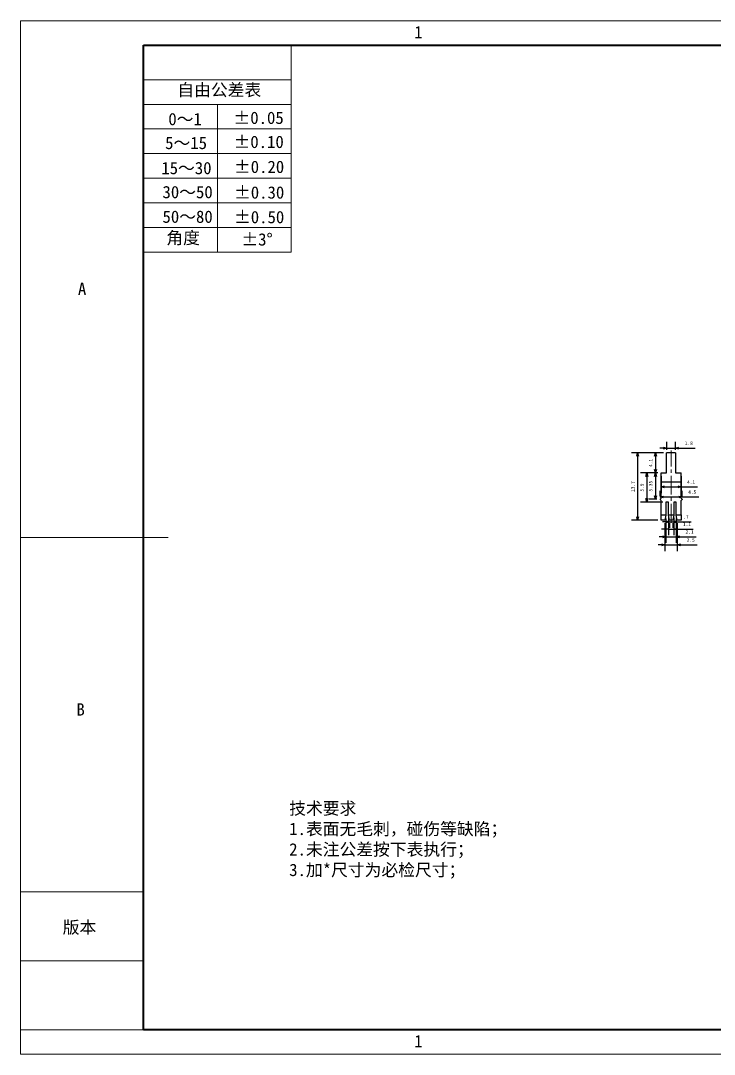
# Model space of a CAD drawing. Header units: millimetres. Extents: x 2417 to 2714, y 1338 to 1554.
# Drawn here: x 2416.9 to 2557.8, y 1343.7 to 1553.7 of the extents above; entities that cross this region are included whole.
import ezdxf

# ---------------------------------------------------------------- set-up
doc = ezdxf.new("R2010")
doc.units = ezdxf.units.MM
doc.linetypes.add('CENTER2', pattern=[28.575, 19.05, -3.175, 3.175, -3.175])
doc.layers.add('3中心线层', color=1, linetype='CENTER2')
doc.layers.add('图框层', color=7, linetype='Continuous')
doc.layers.add('尺寸线', color=3, linetype='Continuous', lineweight=9)
doc.layers.add('标注线', color=7, linetype='Continuous', lineweight=15)
doc.styles.get("Standard").update_dxf_attribs({"font": 'simfang.ttf'})
doc.dimstyles.new('ISO-25', dxfattribs={"dimtxt": 2.5, "dimasz": 2.5, "dimexe": 1.25, "dimexo": 0.625, "dimtad": 1, "dimtoh": 1, "dimdec": 4, "dimzin": 12, "dimdsep": 46, "dimtxsty": 'Standard', "dimblk": 'OPEN30', "dimcen": 2.5, "dimadec": 0, "dimazin": 1, "dimtfac": 1, "dimtdec": 4, "dimtmove": 0, "dimatfit": 3, "dimldrblk": 'OPEN30', "dimfxl": 0, "dimarcsym": 0})

# ---------------------------------------------------------------- blocks, each defined once
blk = doc.blocks.new('_Open30')
at = {"color": 0, "linetype": 'ByBlock', "lineweight": -2}
for p, q in [((-1, 0.27), (0, 0)), ((0, 0), (-1, -0.27)), ((0, 0), (-1, 0))]:
    blk.add_line(p, q, dxfattribs=at)
blk = doc.blocks.new('*D42')
at = {"layer": 'Defpoints', "color": 0}
for p in [(2548.16, 1465.86), (2549.96, 1466.82), (2549.96, 1465.86)]:
    blk.add_point(p, dxfattribs=at)
at = {"layer": '尺寸线', "color": 0, "lineweight": -2}
for p, q in [((2548.16, 1466.49), (2548.16, 1468.07)), ((2549.96, 1466.49), (2549.96, 1468.07)), ((2547.46, 1466.82), (2546.76, 1466.82)), ((2548.16, 1466.82), (2549.96, 1466.82)), ((2550.66, 1466.82), (2553.97, 1466.82))]:
    blk.add_line(p, q, dxfattribs=at)
at = {"layer": '尺寸线', "color": 0, "lineweight": -2, "xscale": 0.7, "yscale": 0.7, "zscale": 0.7}
blk.add_blockref('_Open30', (2548.16, 1466.82), dxfattribs=at)
at = {"layer": '尺寸线', "color": 0, "lineweight": -2, "xscale": 0.7, "yscale": 0.7, "zscale": 0.7, "rotation": 180}
blk.add_blockref('_Open30', (2549.96, 1466.82), dxfattribs=at)
at = {"layer": '尺寸线', "color": 0, "lineweight": 15, "insert": (2552.66, 1467.8), "char_height": 2.5, "attachment_point": 5}
blk.add_mtext('{\\H0.28x;1.8}', dxfattribs=at)
blk = doc.blocks.new('*D43')
at = {"layer": 'Defpoints', "color": 0}
for p in [(2547.01, 1461.76), (2551.11, 1461.76), (2551.11, 1458.93)]:
    blk.add_point(p, dxfattribs=at)
at = {"layer": '尺寸线', "color": 0, "lineweight": -2}
for p, q in [((2547.01, 1461.14), (2547.01, 1457.68)), ((2551.11, 1461.14), (2551.11, 1457.68)), ((2547.71, 1458.93), (2550.41, 1458.93)), ((2551.11, 1458.93), (2554.45, 1458.93))]:
    blk.add_line(p, q, dxfattribs=at)
at = {"layer": '尺寸线', "color": 0, "lineweight": -2, "xscale": 0.7, "yscale": 0.7, "zscale": 0.7, "rotation": 180}
blk.add_blockref('_Open30', (2547.01, 1458.93), dxfattribs=at)
at = {"layer": '尺寸线', "color": 0, "lineweight": -2, "xscale": 0.7, "yscale": 0.7, "zscale": 0.7}
blk.add_blockref('_Open30', (2551.11, 1458.93), dxfattribs=at)
at = {"layer": '尺寸线', "color": 0, "lineweight": 15, "insert": (2553.13, 1459.91), "char_height": 2.5, "attachment_point": 5}
blk.add_mtext('{\\H0.28x;4.1}', dxfattribs=at)
blk = doc.blocks.new('*D44')
at = {"layer": 'Defpoints', "color": 0}
for p in [(2546.81, 1456.41), (2551.31, 1456.89), (2551.31, 1456.41)]:
    blk.add_point(p, dxfattribs=at)
at = {"layer": '尺寸线', "color": 0, "lineweight": -2}
for p, q in [((2546.81, 1457.04), (2546.81, 1458.14)), ((2551.31, 1457.04), (2551.31, 1458.14)), ((2547.51, 1456.89), (2550.61, 1456.89)), ((2551.31, 1456.89), (2554.69, 1456.89))]:
    blk.add_line(p, q, dxfattribs=at)
at = {"layer": '尺寸线', "color": 0, "lineweight": -2, "xscale": 0.7, "yscale": 0.7, "zscale": 0.7, "rotation": 180}
blk.add_blockref('_Open30', (2546.81, 1456.89), dxfattribs=at)
at = {"layer": '尺寸线', "color": 0, "lineweight": -2, "xscale": 0.7, "yscale": 0.7, "zscale": 0.7}
blk.add_blockref('_Open30', (2551.31, 1456.89), dxfattribs=at)
at = {"layer": '尺寸线', "color": 0, "lineweight": 15, "insert": (2553.35, 1457.87), "char_height": 2.5, "attachment_point": 5}
blk.add_mtext('{\\H0.28x;4.5}', dxfattribs=at)
blk = doc.blocks.new('*D45')
at = {"layer": 'Defpoints', "color": 0}
for p in [(2548.71, 1452.16), (2549.41, 1452.16), (2549.41, 1451.85)]:
    blk.add_point(p, dxfattribs=at)
at = {"layer": '尺寸线', "color": 0, "lineweight": -2}
for p, q in [((2548.01, 1451.85), (2547.31, 1451.85)), ((2548.71, 1451.85), (2549.41, 1451.85)), ((2548.71, 1451.54), (2548.71, 1450.6)), ((2549.41, 1451.54), (2549.41, 1450.6)), ((2550.11, 1451.85), (2553.14, 1451.85))]:
    blk.add_line(p, q, dxfattribs=at)
at = {"layer": '尺寸线', "color": 0, "lineweight": -2, "xscale": 0.7, "yscale": 0.7, "zscale": 0.7}
blk.add_blockref('_Open30', (2548.71, 1451.85), dxfattribs=at)
at = {"layer": '尺寸线', "color": 0, "lineweight": -2, "xscale": 0.7, "yscale": 0.7, "zscale": 0.7, "rotation": 180}
blk.add_blockref('_Open30', (2549.41, 1451.85), dxfattribs=at)
at = {"layer": '尺寸线', "color": 0, "lineweight": 15, "insert": (2552.07, 1452.83), "char_height": 2.5, "attachment_point": 5}
blk.add_mtext('{\\H0.28x;.7}', dxfattribs=at)
blk = doc.blocks.new('*D46')
at = {"layer": 'Defpoints', "color": 0}
for p in [(2548.01, 1453.16), (2550.11, 1453.16), (2550.11, 1448.8)]:
    blk.add_point(p, dxfattribs=at)
at = {"layer": '尺寸线', "color": 0, "lineweight": -2}
for p, q in [((2548.01, 1452.54), (2548.01, 1447.55)), ((2550.11, 1452.54), (2550.11, 1447.55)), ((2547.31, 1448.8), (2546.61, 1448.8)), ((2548.01, 1448.8), (2550.11, 1448.8)), ((2550.81, 1448.8), (2554.14, 1448.8))]:
    blk.add_line(p, q, dxfattribs=at)
at = {"layer": '尺寸线', "color": 0, "lineweight": -2, "xscale": 0.7, "yscale": 0.7, "zscale": 0.7}
blk.add_blockref('_Open30', (2548.01, 1448.8), dxfattribs=at)
at = {"layer": '尺寸线', "color": 0, "lineweight": -2, "xscale": 0.7, "yscale": 0.7, "zscale": 0.7, "rotation": 180}
blk.add_blockref('_Open30', (2550.11, 1448.8), dxfattribs=at)
at = {"layer": '尺寸线', "color": 0, "lineweight": 15, "insert": (2552.82, 1449.78), "char_height": 2.5, "attachment_point": 5}
blk.add_mtext('{\\H0.28x;2.1}', dxfattribs=at)
blk = doc.blocks.new('*D47')
at = {"layer": 'Defpoints', "color": 0}
for p in [(2547.81, 1452.16), (2550.31, 1452.16), (2550.31, 1447.15)]:
    blk.add_point(p, dxfattribs=at)
at = {"layer": '尺寸线', "color": 0, "lineweight": -2}
for p, q in [((2547.81, 1451.54), (2547.81, 1445.9)), ((2550.31, 1451.54), (2550.31, 1445.9)), ((2547.11, 1447.15), (2546.41, 1447.15)), ((2547.81, 1447.15), (2550.31, 1447.15)), ((2551.01, 1447.15), (2554.38, 1447.15))]:
    blk.add_line(p, q, dxfattribs=at)
at = {"layer": '尺寸线', "color": 0, "lineweight": -2, "xscale": 0.7, "yscale": 0.7, "zscale": 0.7}
blk.add_blockref('_Open30', (2547.81, 1447.15), dxfattribs=at)
at = {"layer": '尺寸线', "color": 0, "lineweight": -2, "xscale": 0.7, "yscale": 0.7, "zscale": 0.7, "rotation": 180}
blk.add_blockref('_Open30', (2550.31, 1447.15), dxfattribs=at)
at = {"layer": '尺寸线', "color": 0, "lineweight": 15, "insert": (2553.04, 1448.13), "char_height": 2.5, "attachment_point": 5}
blk.add_mtext('{\\H0.28x;2.5}', dxfattribs=at)
blk = doc.blocks.new('*D48')
at = {"layer": 'Defpoints', "color": 0}
for p in [(2548.51, 1453.26), (2549.61, 1453.26), (2549.61, 1450.37)]:
    blk.add_point(p, dxfattribs=at)
at = {"layer": '尺寸线', "color": 0, "lineweight": -2}
for p, q in [((2548.51, 1452.64), (2548.51, 1449.12)), ((2549.61, 1452.64), (2549.61, 1449.12)), ((2547.81, 1450.37), (2547.11, 1450.37)), ((2548.51, 1450.37), (2549.61, 1450.37)), ((2550.31, 1450.37), (2553.57, 1450.37))]:
    blk.add_line(p, q, dxfattribs=at)
at = {"layer": '尺寸线', "color": 0, "lineweight": -2, "xscale": 0.7, "yscale": 0.7, "zscale": 0.7}
blk.add_blockref('_Open30', (2548.51, 1450.37), dxfattribs=at)
at = {"layer": '尺寸线', "color": 0, "lineweight": -2, "xscale": 0.7, "yscale": 0.7, "zscale": 0.7, "rotation": 180}
blk.add_blockref('_Open30', (2549.61, 1450.37), dxfattribs=at)
at = {"layer": '尺寸线', "color": 0, "lineweight": 15, "insert": (2552.29, 1451.35), "char_height": 2.5, "attachment_point": 5}
blk.add_mtext('{\\H0.28x;1.1}', dxfattribs=at)
blk = doc.blocks.new('*D38')
at = {"layer": 'Defpoints', "color": 0}
for p in [(2548.16, 1465.86), (2545.88, 1461.76), (2547.01, 1461.76)]:
    blk.add_point(p, dxfattribs=at)
at = {"layer": '尺寸线', "color": 0, "lineweight": -2}
for p, q in [((2547.53, 1465.86), (2544.63, 1465.86)), ((2545.88, 1465.16), (2545.88, 1462.46)), ((2546.38, 1461.76), (2544.63, 1461.76))]:
    blk.add_line(p, q, dxfattribs=at)
at = {"layer": '尺寸线', "color": 0, "lineweight": -2, "xscale": 0.7, "yscale": 0.7, "zscale": 0.7}
for p, rotation in [((2545.88, 1465.86), 90), ((2545.88, 1461.76), 270)]:
    blk.add_blockref('_Open30', p, dxfattribs=dict(at, rotation=rotation))
at = {"layer": '尺寸线', "color": 0, "lineweight": 15, "insert": (2544.9, 1463.81), "char_height": 2.5, "attachment_point": 5, "rotation": 90}
blk.add_mtext('{\\H0.28x;4.1}', dxfattribs=at)
blk = doc.blocks.new('*D39')
at = {"layer": 'Defpoints', "color": 0}
for p in [(2547.01, 1461.76), (2545.88, 1456.41), (2546.81, 1456.41)]:
    blk.add_point(p, dxfattribs=at)
at = {"layer": '尺寸线', "color": 0, "lineweight": -2}
for p, q in [((2546.38, 1461.76), (2544.63, 1461.76)), ((2545.88, 1461.06), (2545.88, 1457.11)), ((2546.18, 1456.41), (2544.63, 1456.41))]:
    blk.add_line(p, q, dxfattribs=at)
at = {"layer": '尺寸线', "color": 0, "lineweight": -2, "xscale": 0.7, "yscale": 0.7, "zscale": 0.7}
for p, rotation in [((2545.88, 1461.76), 90), ((2545.88, 1456.41), 270)]:
    blk.add_blockref('_Open30', p, dxfattribs=dict(at, rotation=rotation))
at = {"layer": '尺寸线', "color": 0, "lineweight": 15, "insert": (2544.9, 1459.09), "char_height": 2.5, "attachment_point": 5, "rotation": 90}
blk.add_mtext('{\\H0.28x;5.35}', dxfattribs=at)
blk = doc.blocks.new('*D49')
at = {"layer": 'Defpoints', "color": 0}
for p in [(2547.01, 1461.76), (2544.11, 1455.86), (2548.01, 1455.86)]:
    blk.add_point(p, dxfattribs=at)
at = {"layer": '尺寸线', "color": 0, "lineweight": -2}
for p, q in [((2546.38, 1461.76), (2542.86, 1461.76)), ((2544.11, 1461.06), (2544.11, 1456.56)), ((2547.38, 1455.86), (2542.86, 1455.86))]:
    blk.add_line(p, q, dxfattribs=at)
at = {"layer": '尺寸线', "color": 0, "lineweight": -2, "xscale": 0.7, "yscale": 0.7, "zscale": 0.7}
for p, rotation in [((2544.11, 1461.76), 90), ((2544.11, 1455.86), 270)]:
    blk.add_blockref('_Open30', p, dxfattribs=dict(at, rotation=rotation))
at = {"layer": '尺寸线', "color": 0, "lineweight": 15, "insert": (2543.12, 1458.81), "char_height": 2.5, "attachment_point": 5, "rotation": 90}
blk.add_mtext('{\\H0.28x;5.9}', dxfattribs=at)
blk = doc.blocks.new('*D50')
at = {"layer": 'Defpoints', "color": 0}
for p in [(2548.16, 1465.86), (2542.26, 1452.16), (2547.01, 1452.16)]:
    blk.add_point(p, dxfattribs=at)
at = {"layer": '尺寸线', "color": 0, "lineweight": -2}
for p, q in [((2547.53, 1465.86), (2541.01, 1465.86)), ((2542.26, 1465.16), (2542.26, 1452.86)), ((2546.38, 1452.16), (2541.01, 1452.16))]:
    blk.add_line(p, q, dxfattribs=at)
at = {"layer": '尺寸线', "color": 0, "lineweight": -2, "xscale": 0.7, "yscale": 0.7, "zscale": 0.7}
for p, rotation in [((2542.26, 1465.86), 90), ((2542.26, 1452.16), 270)]:
    blk.add_blockref('_Open30', p, dxfattribs=dict(at, rotation=rotation))
at = {"layer": '尺寸线', "color": 0, "lineweight": 15, "insert": (2541.28, 1459.01), "char_height": 2.5, "attachment_point": 5, "rotation": 90}
blk.add_mtext('{\\H0.28x;13.7}', dxfattribs=at)

msp = doc.modelspace()

# ---------------------------------------------------------------- linework, layer by layer
at = {"lineweight": 13}
for p, q in [((2471.85883, 1541.65436), (2471.85883, 1548.65436)), ((2441.85883, 1541.65436), (2471.85883, 1541.65436)), ((2471.85883, 1541.65436), (2471.85883, 1506.65436)), ((2471.85883, 1536.65436), (2441.85883, 1536.65436)), ((2456.85883, 1536.65436), (2456.85883, 1506.65436)), ((2471.85883, 1531.65436), (2441.85883, 1531.65436)), ((2471.85883, 1526.65436), (2441.85883, 1526.65436)), ((2471.85883, 1521.65436), (2441.85883, 1521.65436)), ((2471.85883, 1516.65436), (2441.85883, 1516.65436)), ((2471.85883, 1511.65436), (2441.85883, 1511.65436)), ((2471.85883, 1506.65436), (2441.85883, 1506.65436))]:
    msp.add_line(p, q, dxfattribs=at)
at = {"color": 7, "linetype": 'Continuous', "lineweight": 25}
for p, q in [((2548.15688, 1461.76309), (2548.15688, 1465.86309)), ((2549.95688, 1465.86309), (2548.15688, 1465.86309)), ((2549.95688, 1465.86309), (2549.95688, 1461.76309)), ((2547.00688, 1461.76309), (2548.15688, 1461.76309)), ((2547.00688, 1459.96309), (2547.00688, 1461.76309)), ((2549.95688, 1461.76309), (2551.10688, 1461.76309)), ((2551.10688, 1459.96309), (2551.10688, 1461.76309)), ((2547.00688, 1459.86309), (2547.00688, 1459.96309)), ((2547.00688, 1459.96309), (2551.10688, 1459.96309)), ((2551.10688, 1459.86309), (2547.00688, 1459.86309)), ((2547.00688, 1456.66309), (2547.00688, 1459.86309)), ((2551.10688, 1459.96309), (2551.10688, 1459.86309)), ((2551.10688, 1456.66309), (2551.10688, 1459.86309)), ((2547.00688, 1456.66309), (2546.80688, 1456.46309)), ((2546.80688, 1456.46309), (2546.80688, 1456.36309)), ((2546.80688, 1456.36309), (2547.00688, 1456.16309)), ((2547.00688, 1453.26309), (2547.00688, 1456.16309)), ((2548.50688, 1455.86309), (2548.00688, 1455.86309)), ((2548.00688, 1455.86309), (2548.00688, 1453.26309)), ((2548.50688, 1453.26309), (2548.50688, 1455.86309)), ((2550.10688, 1455.86309), (2549.60688, 1455.86309)), ((2549.60688, 1455.86309), (2549.60688, 1453.26309)), ((2550.10688, 1453.26309), (2550.10688, 1455.86309)), ((2551.30688, 1456.46309), (2551.10688, 1456.66309)), ((2551.10688, 1456.16309), (2551.30688, 1456.36309)), ((2551.10688, 1453.26309), (2551.10688, 1456.16309)), ((2551.30688, 1456.46309), (2551.30688, 1456.36309)), ((2547.00688, 1453.26309), (2548.00688, 1453.26309)), ((2547.00688, 1452.16309), (2547.00688, 1453.26309)), ((2548.00688, 1453.26309), (2548.00688, 1453.16309)), ((2548.50688, 1453.26309), (2549.60688, 1453.26309)), ((2548.50688, 1453.16309), (2548.50688, 1453.26309)), ((2549.60688, 1453.26309), (2549.60688, 1453.16309)), ((2550.10688, 1453.26309), (2551.10688, 1453.26309)), ((2550.10688, 1453.16309), (2550.10688, 1453.26309)), ((2551.10688, 1453.26309), (2551.10688, 1452.16309)), ((2547.80688, 1452.16309), (2547.00688, 1452.16309)), ((2548.00688, 1453.16309), (2547.80688, 1452.16309)), ((2548.70688, 1452.16309), (2548.50688, 1453.16309)), ((2549.40688, 1452.16309), (2548.70688, 1452.16309)), ((2549.60688, 1453.16309), (2549.40688, 1452.16309)), ((2550.30688, 1452.16309), (2550.10688, 1453.16309)), ((2551.10688, 1452.16309), (2550.30688, 1452.16309))]:
    msp.add_line(p, q, dxfattribs=at)
at = {"layer": '3中心线层', "lineweight": 15, "ltscale": 0.2}
msp.add_line((2549.05688, 1451.66309), (2549.05688, 1466.36309), dxfattribs=at)
at = {"layer": '图框层', "lineweight": 13}
for p, q in [((2416.85883, 1553.65436), (2713.85883, 1553.65436)), ((2416.85883, 1343.65436), (2416.85883, 1553.65436)), ((2416.85883, 1448.65436), (2446.85883, 1448.65436)), ((2441.85883, 1376.65436), (2416.85883, 1376.65436)), ((2441.85883, 1362.65436), (2416.85883, 1362.65436)), ((2441.85883, 1348.65436), (2416.85883, 1348.65436)), ((2713.85883, 1343.65436), (2416.85883, 1343.65436))]:
    msp.add_line(p, q, dxfattribs=at)
at = {"layer": '图框层', "lineweight": 40}
for p, q in [((2441.85883, 1548.65436), (2708.85883, 1548.65436)), ((2441.85883, 1348.65436), (2441.85883, 1548.65436)), ((2708.85883, 1348.65436), (2441.85883, 1348.65436))]:
    msp.add_line(p, q, dxfattribs=at)

# ---------------------------------------------------------------- texts
at = {"lineweight": 13, "char_height": 2.5, "attachment_point": 1}
for s, width, insert in [('自由公差表', 19.208783, (2448.70454, 1540.83595)), ('{\\fFangSong|b0|i0|c0|p49;%%P0.05}', 5.1746162, (2460.12382, 1535.16822)), ('0～1', 8.7463636, (2446.87384, 1534.91014)), ('{\\fFangSong|b0|i0|c0|p49;5\\fFangSong|b0|i0|c134|p49;～\\fFangSong|b0|i0|c0|p49;15}', 8.7463636, (2446.22206, 1530.06572)), ('{\\fFangSong|b0|i0|c0|p49;%%P0.10}', 5.1746162, (2460.13443, 1530.28582)), ('{\\fFangSong|b0|i0|c0|p49;15\\fFangSong|b0|i0|c134|p49;～\\fFangSong|b0|i0|c0|p49;30}', 13.8098547, (2445.44567, 1524.96316)), ('{\\fFangSong|b0|i0|c0|p49;%%P0.20}', 5.1746162, (2460.21639, 1525.21109)), ('{\\fFangSong|b0|i0|c0|p49;30\\fFangSong|b0|i0|c134|p49;～\\fFangSong|b0|i0|c0|p49;50}', 11.7865164, (2445.68234, 1520.08118)), ('{\\fFangSong|b0|i0|c0|p49;%%P0.30}', 5.1746162, (2460.23064, 1520.00103)), ('{\\fFangSong|b0|i0|c0|p49;50\\fFangSong|b0|i0|c134|p49;～\\fFangSong|b0|i0|c0|p49;80}', 11.7865164, (2445.68234, 1515.08118)), ('{\\fFangSong|b0|i0|c0|p49;%%P0.50}', 5.1746162, (2460.23064, 1515.00103)), ('角度', 8.7463636, (2446.46658, 1510.79171)), ('{\\fFangSong|b0|i0|c0|p49;%%P3%%D}', 5.1746162, (2461.72577, 1510.46767))]:
    msp.add_mtext_dynamic_manual_height_columns(s, width=width, gutter_width=12.5, heights=[0], dxfattribs=dict(at, insert=insert))
at = {"layer": '图框层', "lineweight": 15, "char_height": 2.5, "attachment_point": 1}
for s, insert in [('1', (2496.85601, 1552.56632)), ('A', (2428.49586, 1500.41001)), ('B', (2428.1933, 1414.97395)), ('版本', (2425.40422, 1370.70651)), ('{\\fFangSong|b0|i0|c134|p49;1}', (2496.85601, 1347.56632))]:
    msp.add_mtext_dynamic_manual_height_columns(s, width=8.8597847, gutter_width=12.5, heights=[0], dxfattribs=dict(at, insert=insert))
at = {"layer": '标注线', "insert": (2471.43853, 1394.87633), "char_height": 0.8, "width": 64.017479, "attachment_point": 1}
msp.add_mtext('{\\fSimSun|b0|i0|c134|p2;\\H3.125x;技术要求\\P1.表面无毛刺，碰伤等缺陷；\\P2.未注公差按下表执行；\\P3.加*尺寸为必检尺寸；\\P\\Ftxt|c134;\\H0.3x;      }', dxfattribs=at)

# ---------------------------------------------------------------- dimensions: what is measured, and where the dimension line sits
at = {"layer": '尺寸线', "lineweight": 15}
for base, p1, p2, override, picture, middle in [((2549.95688, 1466.81985), (2548.15688, 1465.86309), (2549.95688, 1465.86309), {"dimasz": 0.7, "dimtxsty": 'Standard'}, '*D42', (2552.66188, 1466.81985)), ((2551.10688, 1458.92961), (2547.00688, 1461.76309), (2551.10688, 1461.76309), {"dimasz": 0.7, "dimtxsty": 'Standard'}, '*D43', (2553.12988, 1458.92961)), ((2551.30688, 1456.89016), (2546.80688, 1456.41309), (2551.30688, 1456.41309), {"dimasz": 0.7}, '*D44', (2553.34988, 1456.89016)), ((2549.60688, 1450.36865), (2548.50688, 1453.26309), (2549.60688, 1453.26309), {"dimasz": 0.7, "dimtxsty": 'Standard'}, '*D48', (2552.28988, 1450.36865)), ((2549.40688, 1451.8484), (2548.70688, 1452.16309), (2549.40688, 1452.16309), {"dimasz": 0.7}, '*D45', (2552.07354, 1451.8484)), ((2550.30688, 1447.14781), (2547.80688, 1452.16309), (2550.30688, 1452.16309), {"dimasz": 0.7}, '*D47', (2553.04188, 1447.14781)), ((2550.10688, 1448.79603), (2548.00688, 1453.16309), (2550.10688, 1453.16309), {"dimasz": 0.7}, '*D46', (2552.82188, 1448.79603))]:
    dim = msp.add_linear_dim(base=base, p1=p1, p2=p2, text='{\\H0.28x;<>}', dimstyle='ISO-25', override=override, dxfattribs=at)
    dim.commit()
    dim.dimension.update_dxf_attribs({"geometry": picture, "text_midpoint": middle, "dimtype": 160})
for base, p1, p2, picture, middle in [((2542.262, 1452.16309), (2548.15688, 1465.86309), (2547.00688, 1452.16309), '*D50', (2542.262, 1459.01309)), ((2544.10554, 1455.86309), (2547.00688, 1461.76309), (2548.00688, 1455.86309), '*D49', (2544.10554, 1458.81309)), ((2545.87605, 1456.41309), (2547.00688, 1461.76309), (2546.80688, 1456.41309), '*D39', (2545.87605, 1459.08809))]:
    dim = msp.add_linear_dim(base=base, p1=p1, p2=p2, angle=90, text='{\\H0.28x;<>}', dimstyle='ISO-25', override={"dimasz": 0.7, "dimtxsty": 'Standard'}, dxfattribs=at)
    dim.commit()
    dim.dimension.update_dxf_attribs({"geometry": picture, "text_midpoint": middle, "dimtype": 160})
dim = msp.add_linear_dim(base=(2545.87605, 1461.76309), p1=(2548.15688, 1465.86309), p2=(2547.00688, 1461.76309), angle=90, text='{\\H0.28x;<>}', dimstyle='ISO-25', override={"dimasz": 0.7, "dimtxsty": 'Standard'}, dxfattribs=at)
dim.commit()
dim.dimension.update_dxf_attribs({"geometry": '*D38', "text_midpoint": (2544.89505, 1463.81309)})

doc.saveas('drawing.dxf')
